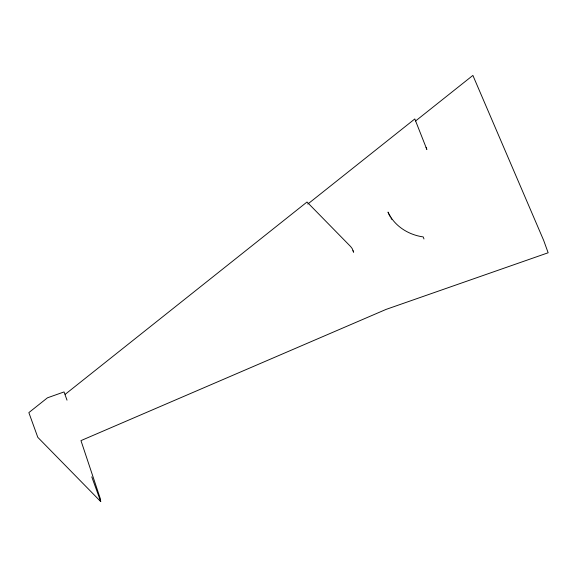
<?xml version="1.0" encoding="UTF-8"?>
<svg xmlns="http://www.w3.org/2000/svg" width="577" height="577" viewBox="0 0 577 577"><rect width="100%" height="100%" fill="white"/><g stroke="black" fill="none" stroke-linecap="round" stroke-linejoin="round"><path stroke-width="0.87" d="M67.019 400.171L64.04 391.934L47.444 397.82L28.85 412.613L37.801 437.337L100.723 501.586L100.29 498.615L80.968 440.612L386.136 309.38L548.15 252.769L543.671 240.407L472.888 75.414L415.555 121.004M65.23 394.293L307.014 202.015L350.679 246.603L352.208 248.629L353.658 252.221L352.958 250.692M307.757 204.078L414.813 118.949L426.857 149.457L426.107 147.395M389.208 214.875L390.066 216.368M390.925 217.854L391.79 219.339M423.972 238.979L423.222 236.916C408.401 234.861 394.279 225.982 388.025 212.076L388.775 214.132M91.772 476.862L100.723 501.586"/></g></svg>
